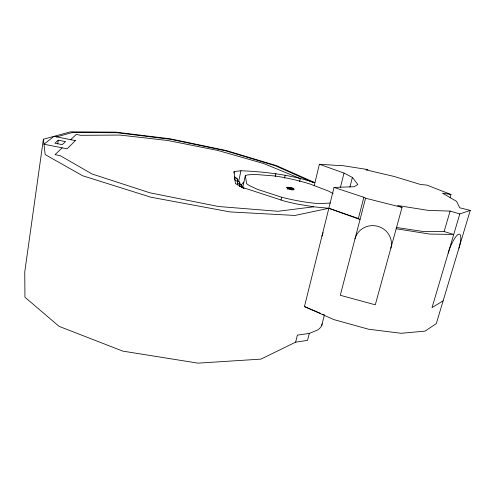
<?xml version="1.0" encoding="UTF-8"?>
<svg xmlns="http://www.w3.org/2000/svg" width="495" height="495" viewBox="0 0 495 495"><rect width="100%" height="100%" fill="white"/><g stroke="black" fill="none" stroke-linecap="round" stroke-linejoin="round"><path stroke-width="0.74" d="M237.371 185.031L237.693 179.301L234.395 176.746L237.693 179.301M234.729 179.24L234.748 177.377M239.623 186.72L239.809 182.383L237.124 180.26M233.826 173.058L234.141 171.579L240.941 170.75C266.019 171.771 291.004 174.877 314.938 182.698L276.618 165.677L226.054 150.492L170.268 138.829L115.873 132.14L70.439 131.849L43.387 139.231L24.75 271.984L24.948 297.229L59.06 326.354L122.809 351.122L198.025 363.151L260.933 359.123L295.626 342.175L307.537 340.374L309.295 333.42L317.567 330.023A59.561 21.068 13.4 0 0 322.152 323.916M57.717 143.977L58.274 140.178L65.6 141.638L62.197 144.627L54.883 143.173L58.274 140.178M293.801 189.461L293.702 189.901L293.343 188.341L289.297 187.537L289.284 187.995A1.708 0.347 12.9 0 1 290.249 188.496L290.429 188.849L290.348 188.063A1.708 0.347 12.9 0 0 289.389 187.562L287.211 187.438L293.665 189.115L293.789 189.542A1.522 0.309 12.9 0 1 292.465 189.517A1.522 0.309 12.9 0 1 290.93 188.972L290.707 188.527L290.744 189.307L290.843 188.873M238.708 181.244L240.941 170.75M242.736 187.568L245.297 175.663L247.463 174.914L254.17 174.376L274.583 175.954A50.632 10.327 12.9 0 1 309.765 183.923L328.779 191.175L333.178 193.694M275.208 176.567L275.882 173.572M284.507 178.181L285.194 175.193M281.005 200.166L281.686 197.227L257.456 189.362L249.387 185.594L246.646 183.738L245.297 175.663M287.026 187.395L287.471 188.564L292.483 189.56A1.714 0.347 12.9 0 0 293.993 189.505L293.51 188.335L288.536 187.345A1.708 0.347 12.9 0 0 287.026 187.395L286.927 187.834A1.708 0.347 12.9 0 1 287.075 187.685M287.211 187.438C286.964 188.242 289.946 187.351 290.2 188.805L287.242 188.218M287.366 189.003L287.471 188.564M288.455 187.822L288.536 187.345M288.758 188.917L288.721 188.131L288.758 188.917L289.142 188.991L289.111 188.211L289.142 188.991M290.064 188.459L290.163 188.026L289.309 187.58M290.249 188.496L290.348 188.063M290.2 188.805L290.429 188.156M290.757 188.948L290.652 189.387L290.454 188.477L290.757 188.948A1.714 0.347 12.9 0 0 291.629 189.344L291.524 189.783A1.714 0.353 12.9 0 1 291.153 189.647M290.441 189.139L290.546 188.7M291.747 188.341L291.784 189.121L291.747 188.341L292.13 188.416L292.174 189.195L292.13 188.416M292.384 190L292.465 189.517M293.343 188.341L293.523 189.467M293.51 188.335L293.411 188.768L288.437 187.778A1.708 0.347 12.9 0 0 287.31 187.654M299.636 181.609L300.335 178.621L263.983 163.635L217.831 150.449L167.861 140.512L119.945 135.067L80.722 135.308L76.242 134.405L70.717 139.683M314.22 185.693L319.38 164.253L340.059 165.608L340.671 165.318L368.026 169.599L365.941 169.847L393.834 176.387L420.484 184.474L426.845 185.093L450.995 194.492L450.134 197.437M295.626 342.175L297.371 335.134L309.295 333.42M450.995 194.492L442.53 193.18L456.594 201.385L459.707 207.782L470.25 210.375L436.299 323.6L425.063 331.124L401.167 333.284L368.589 329.225L333.946 319.628L304.456 306.572L334.014 187.426L354.148 186.733L357.848 184.517L352.372 177.414L344.019 173.083L319.38 164.253M340.467 187.271L344.019 173.083M349.916 187.104L352.372 177.414M321.762 325.264L324.404 314.944M234.141 171.579L235.403 183.577L243.429 187.747L285.522 201.434L296.585 203.952L313.681 206.805L328.841 208.29L360.032 219.495L358.368 218.499L363.875 197.288L334.014 187.426M363.875 197.288L365.576 198.223L340.288 295.286L375.29 304.809L402.045 207.405L397.535 205.499L428.243 210.387L450.104 211.093L459.805 213.927L470.25 210.375M396.316 227.446L422.278 231.363L444.12 231.542L450.104 211.093M459.805 213.927L432.036 307.605L443.118 300.849M321.917 236.177L323.087 232.631M241.034 185.13L243.849 182.092M62.184 147.838L55.056 154.65L60.229 155.678L92.076 173.993L149.818 192.784L218.474 206.508L277.986 211.285L313.681 206.805M56.381 136.942L72.505 132.481L117.08 132.728L170.577 139.299L225.491 150.771L275.22 165.72L313.187 182.624M330.357 203.03L319.85 203.649A50.441 10.253 12.9 0 1 281.686 197.227M396.179 228.764L429.691 234.067L453.723 234.444L444.12 231.542M291.648 188.774L292.031 188.849M288.857 188.477L289.241 188.558M288.622 188.57L287.273 188.304L287.539 188.997L287.378 187.865M289.006 188.644L290.355 188.917M290.608 188.966L293.56 189.554M365.576 198.223L402.045 207.405M358.368 218.499L328.841 208.29L294.878 215.455L230.138 211.928L150.882 197.214L82.609 175.744L45.175 154.582L43.387 139.231M304.456 306.572L320.457 313.304M322.573 314.189L323.978 314.783M239.586 185.959L241.95 187.401L241.603 184.932L239.258 183.379M234.717 179.864L237.687 181.684M237.458 183.094L239.821 184.548M239.58 183.93L241.925 185.464M241.69 187.005L244.035 188.533L241.987 186.887M237.464 180.848L239.809 182.383M290.163 188.026L290.299 188.366M448.192 253.112A17.412 4.313 -69.9 0 1 458.42 234.321A17.412 4.313 -69.9 0 1 458.908 248.193M354.989 238.85A18.532 17.752 10.2 0 1 377.536 226.252A18.532 17.752 10.2 0 1 390.846 248.181M291.976 189.87A1.522 0.309 12.9 0 1 291.277 189.647M75.376 140.617L67.122 148.822L43.968 144.218L53.98 136.342L75.376 140.617"/></g></svg>
